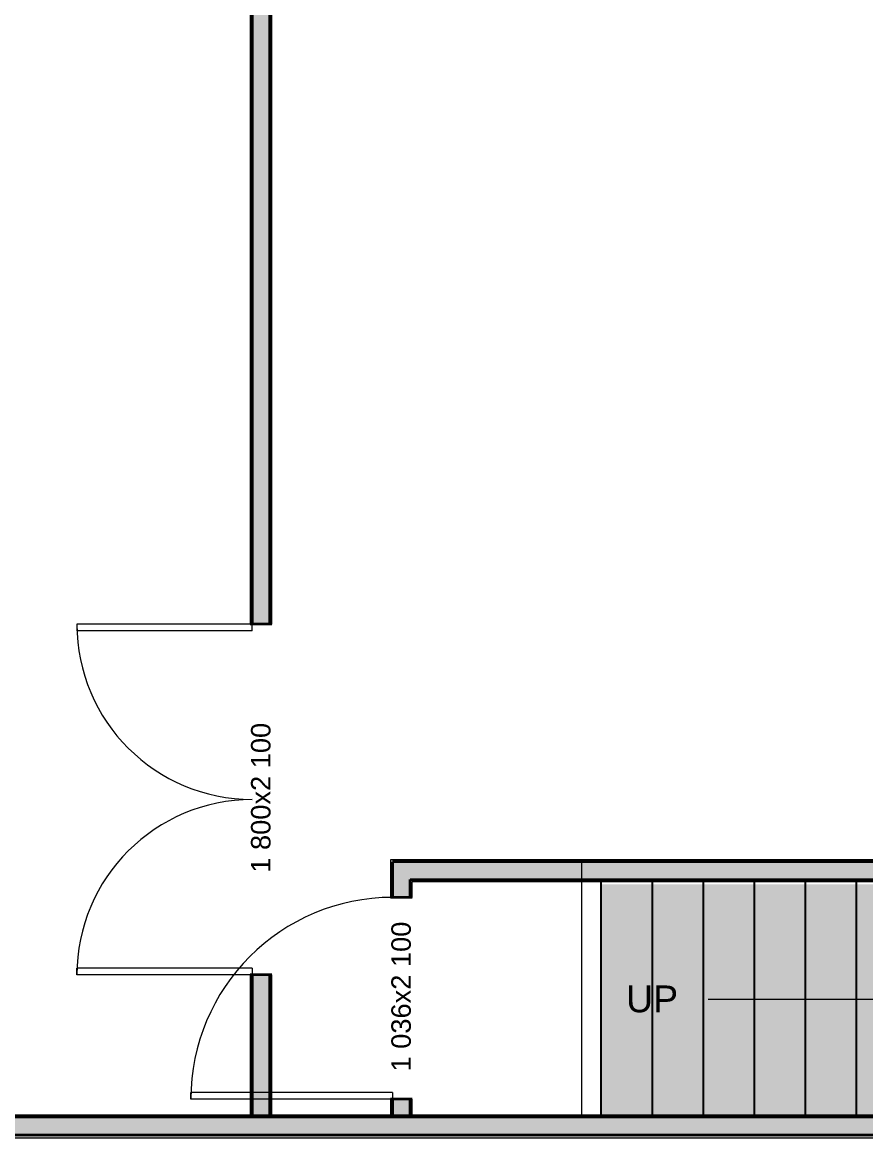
# Model space of a CAD drawing. Header units: inches. Extents: x -2190 to 40245, y -11272 to 33470.
# Drawn here: x 28032 to 32361, y 19635 to 25357 of the extents above; entities that cross this region are included whole.
import ezdxf

# ---------------------------------------------------------------- set-up
doc = ezdxf.new("R2010")
doc.units = ezdxf.units.IN
doc.header["$LTSCALE"] = 96
doc.header["$MEASUREMENT"] = 0
for name, color, linetype, lineweight, true_color in [('Doors-1', 216, 'Continuous', 18, 0x800080), ('Doors-2', 216, 'Continuous', 18, 0x800080), ('Doors__Labels-1', 176, 'Continuous', 18, 0x000080), ('Doors__Labels-2', 176, 'Continuous', 18, 0x000080), ('Stairs_&_Landings-2', 18, 'Continuous', 25, 0x000000), ('Stairs_&_Landings-3', 18, 'Continuous', 25, 0x000000), ('Walls___Normal-1', 18, 'Continuous', 35, 0x000000), ('Walls___Normal-2', 18, 'Continuous', 35, 0x000000), ('Walls___Normal-3', 18, 'Continuous', 35, 0x000000), ('Walls___Normal-Ext_T_Frame_-_600_OC_-_Int_PB_Ext_WRC_cladding-L1-1', 18, 'Continuous', 35, 0x000000), ('Walls___Normal-Ext_T_Frame_-_600_OC_-_Int_PB_Ext_WRC_cladding-L1-2', 18, 'Continuous', 35, 0x000000), ('Walls___Normal-Ext_T_Frame_-_600_OC_-_Int_PB_Ext_WRC_cladding-L1-3', 18, 'Continuous', 35, 0x000000), ('Walls___Normal-Ext_T_Frame_-_600_OC_-_Int_PB_Ext_WRC_cladding-L2-1', 18, 'Continuous', 35, 0x000000), ('Walls___Normal-Ext_T_Frame_-_600_OC_-_Int_PB_Ext_WRC_cladding-L2-2', 18, 'Continuous', 35, 0x000000), ('Walls___Normal-Ext_T_Frame_-_600_OC_-_Int_PB_Ext_WRC_cladding-L2-3', 18, 'Continuous', 35, 0x000000), ('Walls___Normal-Ext_T_Frame_-_600_OC_-_Int_PB_Ext_WRC_cladding-L3-1', 18, 'Continuous', 35, 0x000000), ('Walls___Normal-Ext_T_Frame_-_600_OC_-_Int_PB_Ext_WRC_cladding-L3-2', 18, 'Continuous', 35, 0x000000), ('Walls___Normal-Ext_T_Frame_-_600_OC_-_Int_PB_Ext_WRC_cladding-L3-3', 18, 'Continuous', 35, 0x000000), ('Walls___Normal-Ext_T_Frame_-_600_OC_-_Int_PB_Ext_WRC_cladding-L4-1', 18, 'Continuous', 35, 0x000000), ('Walls___Normal-Ext_T_Frame_-_600_OC_-_Int_PB_Ext_WRC_cladding-L4-2', 18, 'Continuous', 35, 0x000000), ('Walls___Normal-Ext_T_Frame_-_600_OC_-_Int_PB_Ext_WRC_cladding-L4-3', 18, 'Continuous', 35, 0x000000), ('Walls___Normal-Int_S_Frame_-_600_OC_-_PB_both_sides-L1-1', 18, 'Continuous', 35, 0x000000), ('Walls___Normal-Int_S_Frame_-_600_OC_-_PB_both_sides-L1-2', 18, 'Continuous', 35, 0x000000), ('Walls___Normal-Int_S_Frame_-_600_OC_-_PB_both_sides-L2-1', 18, 'Continuous', 35, 0x000000), ('Walls___Normal-Int_S_Frame_-_600_OC_-_PB_both_sides-L2-2', 18, 'Continuous', 35, 0x000000), ('Walls___Normal-Int_S_Frame_-_600_OC_-_PB_both_sides-L3-1', 18, 'Continuous', 35, 0x000000), ('Walls___Normal-Int_S_Frame_-_600_OC_-_PB_both_sides-L3-2', 18, 'Continuous', 35, 0x000000), ('Walls___Normal-Int_S_Frame_-_600_OC_-_PB_both_sides-L4-1', 18, 'Continuous', 35, 0x000000), ('Walls___Normal-Int_S_Frame_-_600_OC_-_PB_both_sides-L4-2', 18, 'Continuous', 35, 0x000000), ('Walls___Railings-3', 18, 'Continuous', 18, 0x000000)]:
    doc.layers.add(name, color=color, linetype=linetype, lineweight=lineweight, true_color=true_color)
doc.linetypes.add('AIR_SUPPLY', pattern='A,0.37,-0.2,-1e-07,["A / S",Standard,S=0.0938,R=0,X=-0.1,Y=-0.05],-0.25,0.38', length=1.2)

msp = doc.modelspace()

# ---------------------------------------------------------------- linework, layer by layer
at = {"layer": 'Doors-1', "color": 216, "linetype": 'Continuous', "lineweight": 18, "true_color": 0x800080}
for p, q in [((29212.5, 22270), (28312.5, 22270)), ((28312.5, 22270), (28312.5, 22235)), ((29212.5, 22235), (29212.5, 22270)), ((29212.5, 22235), (28312.5, 22235)), ((28312.5, 20470), (28312.5, 20505)), ((29212.5, 20505), (28312.5, 20505)), ((29212.5, 20505), (29212.5, 20470)), ((29212.5, 20470), (28312.5, 20470))]:
    msp.add_line(p, q, dxfattribs=at)
for centre, start, end in [((29212.5, 22270), 180, 270), ((29212.5, 20470), 90, 180)]:
    msp.add_arc(centre, 900, start, end, dxfattribs=at)
at = {"layer": 'Doors-2', "color": 216, "linetype": 'Continuous', "lineweight": 18, "true_color": 0x800080}
for p, q in [((28896.8, 19832), (28896.8, 19867)), ((29932.8, 19867), (28896.8, 19867)), ((29932.8, 19867), (29932.8, 19832)), ((29932.8, 19832), (28896.8, 19832))]:
    msp.add_line(p, q, dxfattribs=at)
msp.add_arc((29932.8, 19832), 1036, 90, 180, dxfattribs=at)
at = {"layer": 'Stairs_&_Landings-2', "color": 18, "linetype": 'Continuous', "lineweight": 25, "true_color": 0x000000}
for p, q in [((31002.5, 20950), (31002.5, 19740)), ((31264.6, 20950), (31264.6, 19740)), ((31526.7, 20950), (31526.7, 19740)), ((31788.8, 20950), (31788.8, 19740)), ((32050.9, 20950), (32050.9, 19740)), ((32313, 20950), (32313, 19740))]:
    msp.add_line(p, q, dxfattribs=at)
at = {"layer": 'Stairs_&_Landings-2', "color": 176, "lineweight": 18, "true_color": 0x000080}
msp.add_line((31552.5, 20345), (33952.5, 20345), dxfattribs=at)
at = {"layer": 'Stairs_&_Landings-2', "color": 7, "linetype": 'AIR_SUPPLY', "true_color": 0xffffff}
for points in [[(31264.6, 20935), (31264.6, 19755), (31002.5, 20935), (31002.5, 19755)], [(31526.7, 20935), (31526.7, 19755), (31264.6, 20935), (31264.6, 19755)], [(31788.8, 20935), (31788.8, 19755), (31526.7, 20935), (31526.7, 19755)], [(32050.9, 20935), (32050.9, 19755), (31788.8, 20935), (31788.8, 19755)], [(32313, 20935), (32313, 19755), (32050.9, 20935), (32050.9, 19755)], [(32575.1, 20935), (32575.1, 19755), (32313, 20935), (32313, 19755)]]:
    msp.add_solid(points, dxfattribs=at)
at = {"layer": 'Stairs_&_Landings-3', "color": 18, "linetype": 'Continuous', "lineweight": 25, "true_color": 0x000000}
for p, q in [((31264.6, 20950), (31002.5, 20950)), ((31002.5, 20950), (31002.5, 19740)), ((31526.7, 20950), (31264.6, 20950)), ((31264.6, 20950), (31264.6, 19740)), ((31788.8, 20950), (31526.7, 20950)), ((31526.7, 20950), (31526.7, 19740)), ((32050.9, 20950), (31788.8, 20950)), ((31788.8, 20950), (31788.8, 19740)), ((32313, 20950), (32050.9, 20950)), ((32050.9, 20950), (32050.9, 19740)), ((32575.1, 20950), (32313, 20950)), ((32313, 20950), (32313, 19740)), ((31002.5, 19740), (31264.6, 19740)), ((31264.6, 19740), (31526.7, 19740)), ((31526.7, 19740), (31788.8, 19740)), ((31788.8, 19740), (32050.9, 19740)), ((32050.9, 19740), (32313, 19740)), ((32313, 19740), (32575.1, 19740))]:
    msp.add_line(p, q, dxfattribs=at)
at = {"layer": 'Stairs_&_Landings-3', "color": 7, "linetype": 'AIR_SUPPLY', "true_color": 0xffffff}
for points in [[(31264.6, 20935), (31264.6, 19755), (31002.5, 20935), (31002.5, 19755)], [(31526.7, 20935), (31526.7, 19755), (31264.6, 20935), (31264.6, 19755)], [(31788.8, 20935), (31788.8, 19755), (31526.7, 20935), (31526.7, 19755)], [(32050.9, 20935), (32050.9, 19755), (31788.8, 20935), (31788.8, 19755)], [(32313, 20935), (32313, 19755), (32050.9, 20935), (32050.9, 19755)], [(32575.1, 20935), (32575.1, 19755), (32313, 20935), (32313, 19755)]]:
    msp.add_solid(points, dxfattribs=at)
at = {"layer": 'Walls___Normal-1'}
for p, q in [((29312.5, 22270), (29202.5, 22270)), ((29312.5, 20470), (29202.5, 20470))]:
    msp.add_line(p, q, dxfattribs=at)
at = {"layer": 'Walls___Normal-1', "color": 8, "true_color": 0x808080}
for points in [[(29302.5, 29015), (29302.5, 22270), (29212.5, 29015), (29212.5, 22270)], [(29302.5, 20470), (29302.5, 19740), (29212.5, 20470), (29212.5, 19740)], [(38709.6, 19650), (24367.5, 19650), (38619.6, 19740), (24365, 19740)]]:
    msp.add_solid(points, dxfattribs=at)
at = {"layer": 'Walls___Normal-1', "color": 1, "true_color": 0xff0000}
msp.add_solid([(38724.6, 19635), (24377.5, 19635), (38709.6, 19650), (24367.5, 19650)], dxfattribs=at)
at = {"layer": 'Walls___Normal-2'}
for p, q in [((30032.8, 20868), (29922.8, 20868)), ((30032.8, 19832), (29922.8, 19832))]:
    msp.add_line(p, q, dxfattribs=at)
at = {"layer": 'Walls___Normal-2', "color": 8, "true_color": 0x808080}
for points in [[(29932.8, 21050), (37302.8, 21050), (30022.8, 20960), (37302.8, 20960)], [(30022.8, 20960), (30022.8, 20868), (29932.8, 21050), (29932.8, 20868)], [(30022.8, 19832), (30022.8, 19740), (29932.8, 19832), (29932.8, 19740)], [(38709.6, 19650), (24367.5, 19650), (38619.6, 19740), (24367.5, 19740)]]:
    msp.add_solid(points, dxfattribs=at)
at = {"layer": 'Walls___Normal-2', "color": 1, "true_color": 0xff0000}
msp.add_solid([(38724.6, 19635), (24382.5, 19635), (38709.6, 19650), (24367.5, 19650)], dxfattribs=at)
at = {"layer": 'Walls___Normal-3', "color": 8, "true_color": 0x808080}
msp.add_solid([(38709.6, 19650), (24367.5, 19650), (38619.6, 19740), (24367.5, 19740)], dxfattribs=at)
at = {"layer": 'Walls___Normal-3', "color": 1, "true_color": 0xff0000}
msp.add_solid([(38724.6, 19635), (24377.5, 19635), (38709.6, 19650), (24367.5, 19650)], dxfattribs=at)
at = {"layer": 'Walls___Normal-Ext_T_Frame_-_600_OC_-_Int_PB_Ext_WRC_cladding-L1-1', "color": 18, "linetype": 'Continuous', "lineweight": 0, "true_color": 0x000000}
msp.add_line((24377.5, 19635), (38724.6, 19635), dxfattribs=at)
at = {"layer": 'Walls___Normal-Ext_T_Frame_-_600_OC_-_Int_PB_Ext_WRC_cladding-L1-2', "color": 18, "linetype": 'Continuous', "lineweight": 0, "true_color": 0x000000}
msp.add_line((24382.5, 19635), (38724.6, 19635), dxfattribs=at)
at = {"layer": 'Walls___Normal-Ext_T_Frame_-_600_OC_-_Int_PB_Ext_WRC_cladding-L1-3', "color": 18, "linetype": 'Continuous', "lineweight": 0, "true_color": 0x000000}
msp.add_line((24377.5, 19635), (38724.6, 19635), dxfattribs=at)
at = {"layer": 'Walls___Normal-Ext_T_Frame_-_600_OC_-_Int_PB_Ext_WRC_cladding-L2-1', "color": 18, "linetype": 'Continuous', "lineweight": 35, "true_color": 0x000000}
msp.add_line((24367.5, 19650), (38709.6, 19650), dxfattribs=at)
at = {"layer": 'Walls___Normal-Ext_T_Frame_-_600_OC_-_Int_PB_Ext_WRC_cladding-L2-2', "color": 18, "linetype": 'Continuous', "lineweight": 35, "true_color": 0x000000}
msp.add_line((24367.5, 19650), (38709.6, 19650), dxfattribs=at)
at = {"layer": 'Walls___Normal-Ext_T_Frame_-_600_OC_-_Int_PB_Ext_WRC_cladding-L2-3', "color": 18, "linetype": 'Continuous', "lineweight": 35, "true_color": 0x000000}
msp.add_line((24367.5, 19650), (38709.6, 19650), dxfattribs=at)
at = {"layer": 'Walls___Normal-Ext_T_Frame_-_600_OC_-_Int_PB_Ext_WRC_cladding-L3-1', "color": 18, "linetype": 'Continuous', "lineweight": 35, "true_color": 0x000000}
for p, q in [((29212.5, 19740), (24365, 19740)), ((33309.6, 19740), (29302.5, 19740))]:
    msp.add_line(p, q, dxfattribs=at)
at = {"layer": 'Walls___Normal-Ext_T_Frame_-_600_OC_-_Int_PB_Ext_WRC_cladding-L3-2', "color": 18, "linetype": 'Continuous', "lineweight": 35, "true_color": 0x000000}
for p, q in [((29932.8, 19740), (24367.5, 19740)), ((37302.8, 19740), (30022.8, 19740))]:
    msp.add_line(p, q, dxfattribs=at)
at = {"layer": 'Walls___Normal-Ext_T_Frame_-_600_OC_-_Int_PB_Ext_WRC_cladding-L3-3', "color": 18, "linetype": 'Continuous', "lineweight": 35, "true_color": 0x000000}
for p, q in [((30952.5, 19740), (24367.5, 19740)), ((37342.8, 19740), (30952.5, 19740))]:
    msp.add_line(p, q, dxfattribs=at)
at = {"layer": 'Walls___Normal-Ext_T_Frame_-_600_OC_-_Int_PB_Ext_WRC_cladding-L4-1', "color": 18, "linetype": 'Continuous', "lineweight": 0, "true_color": 0x000000}
for p, q in [((29202.5, 19750), (24375, 19750)), ((33299.6, 19750), (29312.5, 19750))]:
    msp.add_line(p, q, dxfattribs=at)
at = {"layer": 'Walls___Normal-Ext_T_Frame_-_600_OC_-_Int_PB_Ext_WRC_cladding-L4-2', "color": 18, "linetype": 'Continuous', "lineweight": 0, "true_color": 0x000000}
for p, q in [((29922.8, 19750), (24377.5, 19750)), ((37292.8, 19750), (30032.8, 19750))]:
    msp.add_line(p, q, dxfattribs=at)
at = {"layer": 'Walls___Normal-Ext_T_Frame_-_600_OC_-_Int_PB_Ext_WRC_cladding-L4-3', "color": 18, "linetype": 'Continuous', "lineweight": 0, "true_color": 0x000000}
for p, q in [((30952.5, 19750), (24377.5, 19750)), ((37342.8, 19750), (30952.5, 19750))]:
    msp.add_line(p, q, dxfattribs=at)
at = {"layer": 'Walls___Normal-Int_S_Frame_-_600_OC_-_PB_both_sides-L1-1', "color": 18, "linetype": 'Continuous', "lineweight": 0, "true_color": 0x000000}
for p, q in [((29312.5, 22270), (29312.5, 27695)), ((29312.5, 19750), (29312.5, 20470))]:
    msp.add_line(p, q, dxfattribs=at)
at = {"layer": 'Walls___Normal-Int_S_Frame_-_600_OC_-_PB_both_sides-L1-2', "color": 18, "linetype": 'Continuous', "lineweight": 0, "true_color": 0x000000}
for p, q in [((37292.8, 21060), (29922.8, 21060)), ((30032.8, 20868), (30032.8, 20950)), ((30032.8, 19750), (30032.8, 19832))]:
    msp.add_line(p, q, dxfattribs=at)
at = {"layer": 'Walls___Normal-Int_S_Frame_-_600_OC_-_PB_both_sides-L2-1', "color": 18, "linetype": 'Continuous', "lineweight": 35, "true_color": 0x000000}
for p, q in [((29302.5, 22270), (29302.5, 27705)), ((29302.5, 19740), (29302.5, 20470))]:
    msp.add_line(p, q, dxfattribs=at)
at = {"layer": 'Walls___Normal-Int_S_Frame_-_600_OC_-_PB_both_sides-L2-2', "color": 18, "linetype": 'Continuous', "lineweight": 35, "true_color": 0x000000}
for p, q in [((37302.8, 21050), (29932.8, 21050)), ((30022.8, 20868), (30022.8, 20960)), ((30022.8, 19740), (30022.8, 19832))]:
    msp.add_line(p, q, dxfattribs=at)
at = {"layer": 'Walls___Normal-Int_S_Frame_-_600_OC_-_PB_both_sides-L3-1', "color": 18, "linetype": 'Continuous', "lineweight": 35, "true_color": 0x000000}
for p, q in [((29212.5, 29015), (29212.5, 22270)), ((29212.5, 20470), (29212.5, 19740))]:
    msp.add_line(p, q, dxfattribs=at)
at = {"layer": 'Walls___Normal-Int_S_Frame_-_600_OC_-_PB_both_sides-L3-2', "color": 18, "linetype": 'Continuous', "lineweight": 35, "true_color": 0x000000}
for p, q in [((29932.8, 21050), (29932.8, 20868)), ((30022.8, 20960), (37302.8, 20960)), ((29932.8, 19832), (29932.8, 19740))]:
    msp.add_line(p, q, dxfattribs=at)
at = {"layer": 'Walls___Normal-Int_S_Frame_-_600_OC_-_PB_both_sides-L4-1', "color": 18, "linetype": 'Continuous', "lineweight": 0, "true_color": 0x000000}
for p, q in [((29202.5, 29005), (29202.5, 22270)), ((29202.5, 20470), (29202.5, 19750))]:
    msp.add_line(p, q, dxfattribs=at)
at = {"layer": 'Walls___Normal-Int_S_Frame_-_600_OC_-_PB_both_sides-L4-2', "color": 18, "linetype": 'Continuous', "lineweight": 0, "true_color": 0x000000}
for p, q in [((29922.8, 21060), (29922.8, 20868)), ((30032.8, 20950), (37292.8, 20950)), ((29922.8, 19832), (29922.8, 19750))]:
    msp.add_line(p, q, dxfattribs=at)
at = {"layer": 'Walls___Railings-3'}
for p, q in [((30902.5, 21050), (30902.5, 19740)), ((37392.8, 21050), (30902.5, 21050)), ((31002.5, 19740), (31002.5, 20950)), ((31002.5, 20950), (37292.8, 20950))]:
    msp.add_line(p, q, dxfattribs=at)

# ---------------------------------------------------------------- texts
at = {"layer": 'Doors__Labels-1', "color": 176, "lineweight": 0, "true_color": 0x000080, "insert": (29307.4, 20994.5), "char_height": 100, "width": 832, "attachment_point": 7, "rotation": 90}
msp.add_mtext('\\fArial|b0|i0|c0|p0;1 800x2 100', dxfattribs=at)
at = {"layer": 'Doors__Labels-2', "color": 176, "lineweight": 0, "true_color": 0x000080, "insert": (30027.7, 19974.5), "char_height": 100, "width": 832, "attachment_point": 7, "rotation": 90}
msp.add_mtext('\\fArial|b0|i0|c0|p0;1 036x2 100', dxfattribs=at)
at = {"layer": 'Stairs_&_Landings-2', "color": 176, "lineweight": 0, "true_color": 0x000080, "insert": (31131.5, 20276.4), "char_height": 137.5, "width": 360.25, "attachment_point": 7}
msp.add_mtext('\\fArial|b0|i0|c0|p0;UP', dxfattribs=at)

doc.saveas('drawing.dxf')
